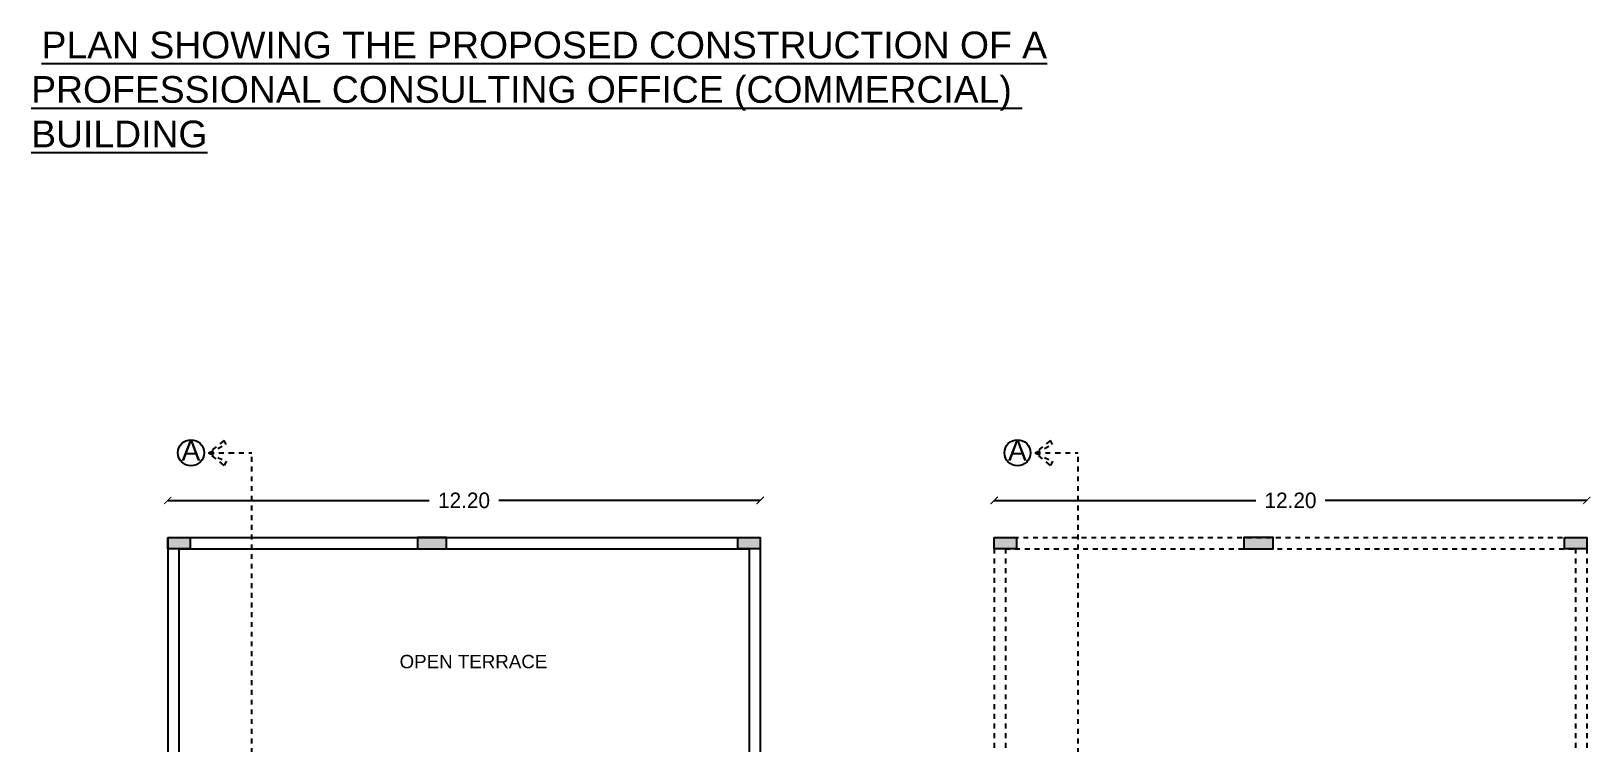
# Model space of a CAD drawing. Header units: metres. Extents: x 21686 to 22035, y 16742 to 16822.
# Drawn here: x 21794 to 21826.11, y 16796.06 to 16810.74 of the extents above; entities that cross this region are included whole.
import ezdxf
from ezdxf.enums import TextEntityAlignment as Align

# ---------------------------------------------------------------- set-up
doc = ezdxf.new("R2010")
doc.units = ezdxf.units.M
doc.header["$LTSCALE"] = 1.8
doc.header["$MEASUREMENT"] = 0
doc.linetypes.add('CENTER', pattern=[2, 1.25, -0.25, 0.25, -0.25])
doc.linetypes.add('HIDDEN', pattern=[0.375, 0.25, -0.125])
doc.styles.add('ARIAL', font='arial.ttf')
doc.styles.get("Standard").update_dxf_attribs({"font": 'arial.ttf'})
doc.styles.add('USA TEXT', font='GOTHIC.TTF')
doc.dimstyles.new('1-100-ED', dxfattribs={"dimtxt": 0.25, "dimasz": 0.15, "dimexe": 0.18, "dimexo": 0.0625, "dimgap": 0.129, "dimtad": 0, "dimtih": 1, "dimtoh": 1, "dimzin": 0, "dimdsep": 46, "dimtxsty": 'USA TEXT', "dimblk": 'ARCHTICK', "dimcen": 0.1, "dimse1": 1, "dimse2": 1, "dimadec": 0, "dimazin": 0, "dimtfac": 1, "dimtofl": 0, "dimtmove": 0, "dimatfit": 3, "dimldrblk": 'ARCHTICK', "dimfxl": 0, "dimtolj": 1, "dimtzin": 0, "dimarcsym": 0})

# ---------------------------------------------------------------- blocks, each defined once
blk = doc.blocks.new('_ArchTick')
at = {"color": 0, "linetype": 'ByBlock', "const_width": 0.15}
blk.add_lwpolyline([(-0.5, -0.5), (0.5, 0.5)], dxfattribs=at)
blk = doc.blocks.new('*D103')
at = {"color": 0, "lineweight": -2}
for p, q in [((21796.812, 16801.074), (21802.196, 16801.074)), ((21809.012, 16801.074), (21803.629, 16801.074))]:
    blk.add_line(p, q, dxfattribs=at)
at = {"layer": 'Defpoints', "color": 0}
for p in [(21809.012, 16801.074), (21796.812, 16800.309), (21809.012, 16800.309)]:
    blk.add_point(p, dxfattribs=at)
at = {"color": 0, "lineweight": -2, "xscale": 0.15, "yscale": 0.15, "zscale": 0.15, "rotation": 180}
blk.add_blockref('_ArchTick', (21796.812, 16801.074), dxfattribs=at)
at = {"color": 0, "lineweight": -2, "xscale": 0.15, "yscale": 0.15, "zscale": 0.15}
blk.add_blockref('_ArchTick', (21809.012, 16801.074), dxfattribs=at)
at = {"color": 0, "insert": (21802.912, 16801.074), "char_height": 0.32, "attachment_point": 5, "style": 'USA TEXT'}
blk.add_mtext('\\A1;12.20', dxfattribs=at)
blk = doc.blocks.new('*D82')
at = {"color": 0, "lineweight": -2}
for p, q in [((21813.828, 16801.074), (21819.212, 16801.074)), ((21826.028, 16801.074), (21820.645, 16801.074))]:
    blk.add_line(p, q, dxfattribs=at)
at = {"layer": 'Defpoints', "color": 0}
for p in [(21826.028, 16801.074), (21813.828, 16800.309), (21826.028, 16800.309)]:
    blk.add_point(p, dxfattribs=at)
at = {"color": 0, "lineweight": -2, "xscale": 0.15, "yscale": 0.15, "zscale": 0.15, "rotation": 180}
blk.add_blockref('_ArchTick', (21813.828, 16801.074), dxfattribs=at)
at = {"color": 0, "lineweight": -2, "xscale": 0.15, "yscale": 0.15, "zscale": 0.15}
blk.add_blockref('_ArchTick', (21826.028, 16801.074), dxfattribs=at)
at = {"color": 0, "insert": (21819.928, 16801.074), "char_height": 0.32, "attachment_point": 5, "style": 'USA TEXT'}
blk.add_mtext('\\A1;12.20', dxfattribs=at)

msp = doc.modelspace()

# ---------------------------------------------------------------- hatches: boundary and pattern name
h = msp.add_hatch(color=256)
h.dxf.hatch_style = 1
h.paths.add_polyline_path([(21797.2723, 16800.0789), (21797.2723, 16800.3089), (21796.8123, 16800.3089), (21796.8123, 16800.0789)])
h = msp.add_hatch(color=256)
h.dxf.hatch_style = 1
h.paths.add_polyline_path([(21801.9523, 16800.3089), (21801.9523, 16800.0789), (21802.5523, 16800.0789), (21802.5523, 16800.3089)])
h = msp.add_hatch(color=256)
h.dxf.hatch_style = 1
h.paths.add_polyline_path([(21809.0123, 16800.0789), (21809.0123, 16800.3089), (21808.5523, 16800.3089), (21808.5523, 16800.0789)])
h = msp.add_hatch(color=256)
h.dxf.hatch_style = 1
h.paths.add_polyline_path([(21814.2884, 16800.0789), (21814.2884, 16800.3089), (21813.8284, 16800.3089), (21813.8284, 16800.0789)])
h = msp.add_hatch(color=256)
h.dxf.hatch_style = 1
h.paths.add_polyline_path([(21818.9684, 16800.3089), (21818.9684, 16800.0789), (21819.5684, 16800.0789), (21819.5684, 16800.3089)])
h = msp.add_hatch(color=256)
h.dxf.hatch_style = 1
h.paths.add_polyline_path([(21826.0284, 16800.0789), (21826.0284, 16800.3089), (21825.5684, 16800.3089), (21825.5684, 16800.0789)])

# ---------------------------------------------------------------- linework, layer by layer
at = {"linetype": 'CENTER', "ltscale": 0.05}
for p, q in [((21797.9703, 16802.311), (21797.6533, 16802.0532)), ((21797.6533, 16802.0532), (21798.0114, 16802.2259)), ((21798.0114, 16802.2259), (21797.9703, 16802.311)), ((21814.9864, 16802.311), (21814.6695, 16802.0532)), ((21814.6695, 16802.0532), (21815.0275, 16802.2259)), ((21815.0275, 16802.2259), (21814.9864, 16802.311)), ((21797.6533, 16802.0532), (21798.5424, 16802.0532)), ((21797.6533, 16802.0532), (21798.0114, 16801.8804)), ((21797.9703, 16801.7953), (21797.6533, 16802.0532)), ((21798.0114, 16801.8804), (21797.9703, 16801.7953)), ((21814.6695, 16802.0532), (21815.5586, 16802.0532)), ((21814.6695, 16802.0532), (21815.0275, 16801.8804)), ((21814.9864, 16801.7953), (21814.6695, 16802.0532)), ((21815.0275, 16801.8804), (21814.9864, 16801.7953))]:
    msp.add_line(p, q, dxfattribs=at)
at = {"linetype": 'HIDDEN', "ltscale": 0.003}
for p, q in [((21798.5424, 16773.4704), (21798.5424, 16802.0532)), ((21815.5586, 16773.4704), (21815.5586, 16802.0532)), ((21813.8284, 16800.3089), (21826.0284, 16800.3089)), ((21813.8284, 16800.0789), (21813.8284, 16795.0773)), ((21814.0584, 16800.0789), (21825.7984, 16800.0789)), ((21814.0584, 16800.0789), (21814.0584, 16795.0773)), ((21825.7984, 16800.0789), (21825.7984, 16795.0773)), ((21826.0284, 16800.0789), (21826.0284, 16795.0773))]:
    msp.add_line(p, q, dxfattribs=at)
for p, q in [((21796.8123, 16800.3089), (21809.0123, 16800.3089)), ((21796.8123, 16800.3089), (21796.8123, 16784.4089)), ((21809.0123, 16800.3089), (21809.0123, 16774.5552)), ((21797.0423, 16800.0789), (21808.7823, 16800.0789)), ((21797.0423, 16800.0789), (21797.0423, 16780.0457)), ((21808.7823, 16800.0789), (21808.7823, 16774.7852))]:
    msp.add_line(p, q)
for points in [[(21796.8123, 16800.3089), (21797.2723, 16800.3089), (21797.2723, 16800.0789), (21796.8123, 16800.0789)], [(21801.9523, 16800.0789), (21802.5523, 16800.0789), (21802.5523, 16800.3089), (21801.9523, 16800.3089)], [(21808.5523, 16800.3089), (21809.0123, 16800.3089), (21809.0123, 16800.0789), (21808.5523, 16800.0789)], [(21813.8284, 16800.3089), (21814.2884, 16800.3089), (21814.2884, 16800.0789), (21813.8284, 16800.0789)], [(21818.9684, 16800.0789), (21819.5684, 16800.0789), (21819.5684, 16800.3089), (21818.9684, 16800.3089)], [(21825.5684, 16800.3089), (21826.0284, 16800.3089), (21826.0284, 16800.0789), (21825.5684, 16800.0789)]]:
    msp.add_lwpolyline(points, close=True)
for centre in [(21797.2906, 16802.0558), (21814.3067, 16802.0558)]:
    msp.add_circle(centre, 0.2684)

# ---------------------------------------------------------------- texts
for p in [(21797.0961, 16801.8962), (21814.1123, 16801.8962)]:
    msp.add_text('A', height=0.4143).set_placement(p)
at = {"style": 'ARIAL'}
msp.add_text('OPEN TERRACE', height=0.276, rotation=360, dxfattribs=at).set_placement((21803.106, 16797.7561), align=Align.MIDDLE_CENTER)
at = {"insert": (21794.0004, 16810.7314), "char_height": 0.55, "attachment_point": 1}
msp.add_mtext_dynamic_manual_height_columns('\\A1;{\\L PLAN SHOWING THE PROPOSED CONSTRUCTION OF A PROFESSIONAL CONSULTING OFFICE (COMMERCIAL) \\H1.86659x; \\H0.53574x;BUILDING \\H1.57704x; }', width=22.192227, gutter_width=0, heights=[7.7229], dxfattribs=at)

# ---------------------------------------------------------------- dimensions: what is measured, and where the dimension line sits
for base, p1, p2, picture, middle in [((21809.0123, 16801.0744), (21796.8123, 16800.3089), (21809.0123, 16800.3089), '*D103', (21802.9123, 16801.0744)), ((21826.0284, 16801.0744), (21813.8284, 16800.3089), (21826.0284, 16800.3089), '*D82', (21819.9284, 16801.0744))]:
    dim = msp.add_linear_dim(base=base, p1=p1, p2=p2, angle=0, dimstyle='1-100-ED', override={"dimtxt": 0.32, "dimgap": 0.2})
    dim.commit()
    dim.dimension.update_dxf_attribs({"geometry": picture, "text_midpoint": middle, "dimtype": 161})

doc.saveas('drawing.dxf')
